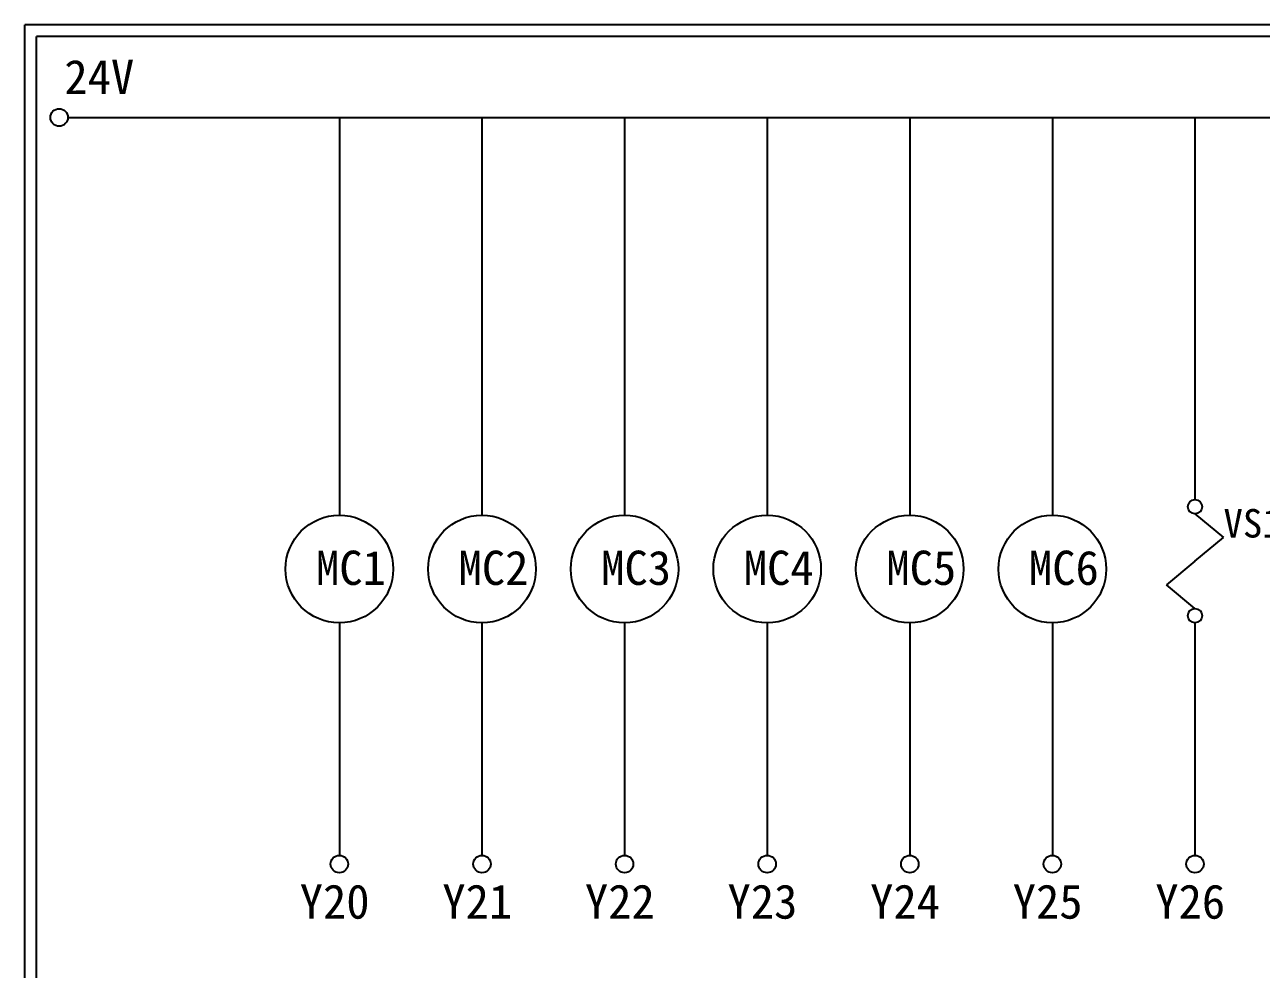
# Model space of a CAD drawing. Extents: x 926 to 1213, y 3 to 207.
# Drawn here: x 925.7 to 1055.8, y 107.6 to 207 of the extents above; entities that cross this region are included whole.
import ezdxf

# ---------------------------------------------------------------- set-up
doc = ezdxf.new("R2010")
doc.units = 0
doc.layers.add('圖框層', color=7, linetype='CONTINUOUS')
doc.layers.add('標尺寸層', color=3, linetype='CONTINUOUS')
doc.styles.add('STSL', font='KAIU.TTF')

msp = doc.modelspace()

# ---------------------------------------------------------------- linework, layer by layer
at = {"layer": '圖框層', "color": 7}
for p, q in [((1212.74, 206.97), (925.74, 206.97)), ((925.74, 3), (925.74, 206.97)), ((1211.49, 205.72), (926.99, 205.72)), ((926.99, 4.25), (926.99, 205.72))]:
    msp.add_line(p, q, dxfattribs=at)
at = {"layer": '標尺寸層', "color": 7}
for p, q in [((930.28, 197.22), (1207.88, 197.22)), ((958.84, 197.22), (958.84, 155.39)), ((973.84, 197.22), (973.84, 155.39)), ((988.84, 197.22), (988.84, 155.39)), ((1003.84, 197.22), (1003.84, 155.39)), ((1018.84, 197.22), (1018.84, 155.39)), ((1033.84, 197.22), (1033.84, 155.39)), ((1048.84, 197.22), (1048.84, 157.03)), ((1048.84, 155.53), (1051.84, 153.04)), ((1048.84, 150.55), (1051.84, 153.04)), ((1048.84, 150.55), (1045.83, 148.06)), ((1048.84, 145.57), (1045.83, 148.06)), ((958.84, 144.07), (958.84, 119.62)), ((973.84, 144.07), (973.84, 119.62)), ((988.84, 144.07), (988.84, 119.62)), ((1003.84, 144.07), (1003.84, 119.62)), ((1018.84, 144.07), (1018.84, 119.62)), ((1033.84, 144.07), (1033.84, 119.62)), ((1048.84, 144.07), (1048.84, 119.62))]:
    msp.add_line(p, q, dxfattribs=at)
for centre, radius in [((929.36, 197.22), 0.92), ((1048.84, 156.28), 0.751), ((958.84, 149.73), 5.66), ((973.84, 149.73), 5.66), ((988.84, 149.73), 5.66), ((1003.84, 149.73), 5.66), ((1018.84, 149.73), 5.66), ((1033.84, 149.73), 5.66), ((1048.84, 144.82), 0.751), ((958.84, 118.7), 0.92), ((973.84, 118.7), 0.92), ((988.84, 118.7), 0.92), ((1003.84, 118.7), 0.92), ((1018.84, 118.7), 0.92), ((1033.84, 118.7), 0.92), ((1048.84, 118.7), 0.92)]:
    msp.add_circle(centre, radius, dxfattribs=at)

# ---------------------------------------------------------------- texts
at = {"layer": '圖框層', "color": 4, "style": 'STSL'}
for s, height, p in [('24V', 3.6, (929.91, 199.68)), ('VS17', 3, (1051.84, 153.04)), ('MC1', 3.6, (956.38, 148.06)), ('MC2', 3.6, (971.38, 148.06)), ('MC3', 3.6, (986.38, 148.06)), ('MC4', 3.6, (1001.38, 148.06)), ('MC5', 3.6, (1016.38, 148.06)), ('MC6', 3.6, (1031.38, 148.06)), ('Y20', 3.6, (954.67, 112.96)), ('Y21', 3.6, (969.67, 112.96)), ('Y22', 3.6, (984.67, 112.96)), ('Y23', 3.6, (999.67, 112.96)), ('Y24', 3.6, (1014.67, 112.96)), ('Y25', 3.6, (1029.67, 112.96)), ('Y26', 3.6, (1044.67, 112.96))]:
    msp.add_text(s, height=height, dxfattribs=at).set_placement(p)

doc.saveas('drawing.dxf')
